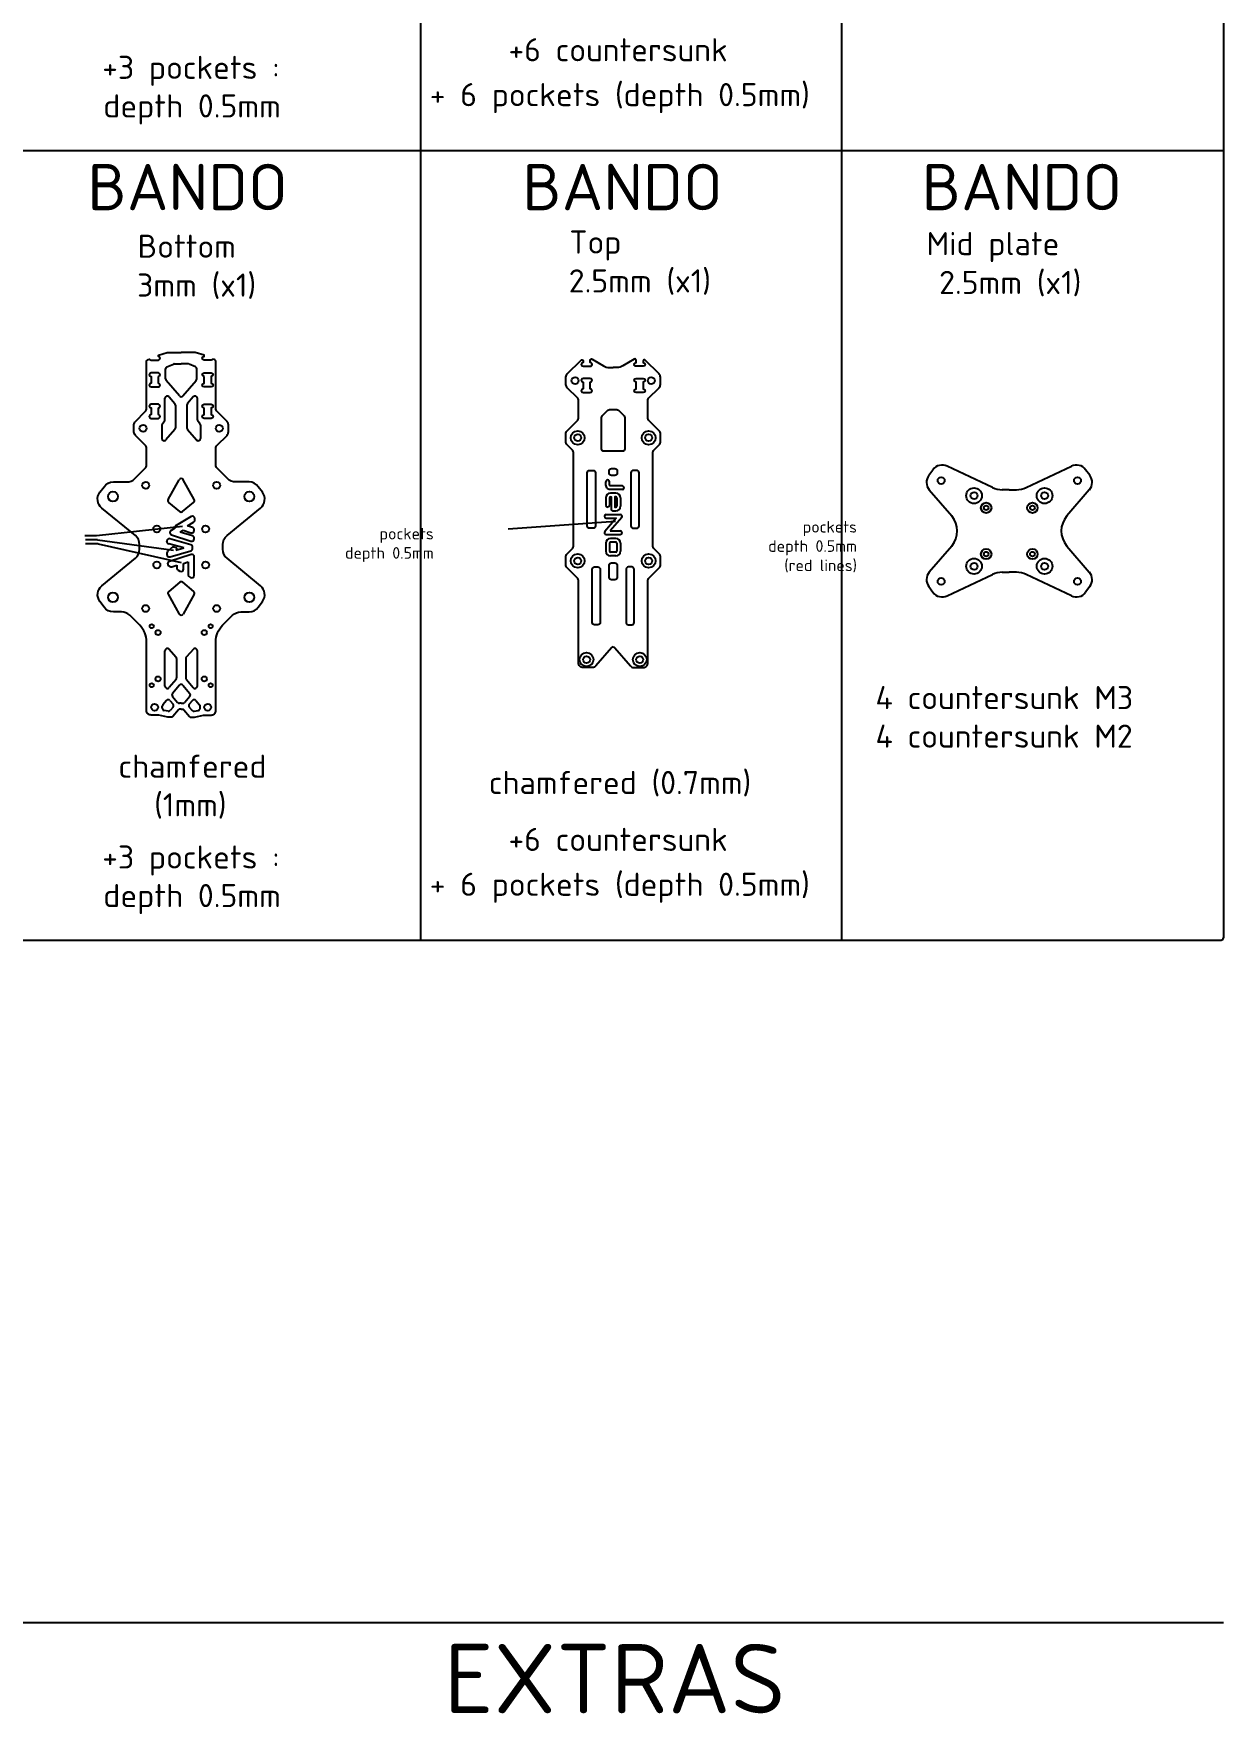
# Model space of a CAD drawing. Header units: millimetres. Extents: x -444 to 1254, y -2418 to 492.
# Drawn here: x 365 to 880, y -1043 to -317 of the extents above; entities that cross this region are included whole.
import ezdxf

# ---------------------------------------------------------------- set-up
doc = ezdxf.new("R2010")
doc.units = ezdxf.units.MM
doc.linetypes.add('JIS_09_08', pattern=[10.75, 8, -0.55, 0.55, -0.55, 0.55, -0.55])
for name, color, linetype in [('Calque1', 150, 'Continuous'), ('Calque1_chamfered', 40, 'Continuous'), ('Calque1_countersunk', 90, 'Continuous'), ('Calque1_pocket', 10, 'Continuous')]:
    doc.layers.add(name, color=color, linetype=linetype)
doc.styles.get("Standard").update_dxf_attribs({"font": 'arial.ttf'})

msp = doc.modelspace()

# ---------------------------------------------------------------- linework, layer by layer
for p, q in [((429.71, -530.15), (392.52, -534.24)), ((392.52, -534.24), (387.43, -534.24)), ((392.95, -535.95), (387.69, -535.95)), ((392.95, -535.95), (425.81, -540.37)), ((393.14, -537.65), (387.69, -537.65)), ((393.14, -537.65), (429.11, -545.67))]:
    msp.add_line(p, q)
at = {"layer": 'Calque1'}
for p, q in [((532.52, 408.43), (532.52, -709.02)), ((714.71, 408.43), (714.71, -709.02)), ((879.83, 408.43), (879.83, -708.02)), ((0, -367.61), (879.83, -367.61)), ((422.33, -466.35), (422.33, -462.06)), ((422.94, -461.14), (425.71, -459.97)), ((426.09, -459.89), (429.09, -459.89)), ((432.08, -459.89), (429.09, -459.89)), ((435.23, -461.14), (432.47, -459.97)), ((435.84, -466.35), (435.84, -462.06)), ((428.33, -473.71), (422.57, -467)), ((429.85, -473.71), (435.6, -467)), ((422.09, -483.99), (422.09, -474.75)), ((423.85, -474.1), (426.35, -477.01)), ((426.59, -477.66), (426.59, -487.61)), ((431.59, -477.66), (431.59, -487.61)), ((434.33, -474.1), (431.83, -477.01)), ((436.09, -483.99), (436.09, -474.75)), ((420.75, -486.28), (420.75, -492.08)), ((420.99, -485.63), (421.85, -484.64)), ((437.18, -485.63), (436.33, -484.64)), ((437.43, -486.28), (437.43, -492.08)), ((426.35, -488.26), (422.51, -492.73)), ((431.83, -488.26), (435.67, -492.73)), ((752.42, -508.04), (754.22, -505.6)), ((779.9, -513.32), (760.39, -504.06)), ((794.58, -513.32), (814.1, -504.06)), ((822.07, -508.04), (820.26, -505.6)), ((423.46, -518.54), (428.21, -509.99)), ((434.72, -518.54), (429.96, -509.99)), ((752.64, -514.27), (762.35, -525.61)), ((787.24, -514.29), (784.19, -514.29)), ((787.24, -514.29), (790.3, -514.29)), ((821.84, -514.27), (812.13, -525.61)), ((428.45, -523.72), (423.69, -519.79)), ((429.72, -523.72), (434.48, -519.79)), ((762.35, -538.62), (752.64, -549.96)), ((812.13, -538.62), (821.84, -549.96)), ((760.39, -560.17), (779.9, -550.91)), ((784.19, -549.94), (787.24, -549.94)), ((790.3, -549.94), (787.24, -549.94)), ((814.1, -560.17), (794.58, -550.91)), ((428.45, -554.31), (423.69, -558.23)), ((429.72, -554.31), (434.48, -558.23)), ((752.42, -556.18), (754.22, -558.62)), ((822.07, -556.18), (820.26, -558.62)), ((423.46, -559.49), (428.21, -568.04)), ((434.72, -559.49), (429.96, -568.04)), ((422.09, -599.19), (422.09, -583.92)), ((423.83, -583.25), (426.83, -586.55)), ((427.09, -587.22), (427.09, -595.67)), ((431.09, -587.22), (431.09, -595.67)), ((434.35, -583.25), (431.35, -586.55)), ((436.09, -599.19), (436.09, -583.92)), ((426.85, -596.32), (423.85, -599.84)), ((428.33, -598.8), (425.33, -602.31)), ((429.85, -598.8), (432.84, -602.31)), ((431.33, -596.32), (434.33, -599.84)), ((420.88, -608.71), (420.88, -607.91)), ((422.7, -605.4), (421.12, -607.26)), ((423.41, -610.07), (421.67, -609.69)), ((424.23, -605.4), (425.59, -607.02)), ((425.59, -608.32), (424.38, -609.74)), ((425.33, -603.61), (427.55, -606.23)), ((429.09, -606.59), (428.31, -606.59)), ((429.09, -606.59), (429.86, -606.59)), ((432.85, -603.61), (430.63, -606.23)), ((433.95, -605.4), (432.58, -607.02)), ((432.58, -608.32), (433.79, -609.74)), ((434.76, -610.07), (436.5, -609.69)), ((435.47, -605.4), (437.06, -607.26)), ((437.29, -608.71), (437.29, -607.91)), ((0, -709.02), (878.83, -709.02)), ((0, -1003.99), (879.83, -1003.99))]:
    msp.add_line(p, q, dxfattribs=at)
for points in [[(429.09, -609.09), (428.68, -609.09, 0.219685), (427.92, -609.44), (425.5, -612.28, -0.219685), (424.73, -612.63), (423.67, -612.63, -0.053022), (423.25, -612.59), (419.37, -611.75, 0.053022), (418.95, -611.71), (416.09, -611.71, -0.414214), (414.09, -609.71), (414.09, -579.95, 0.198912), (411.16, -572.88), (406.84, -568.56, 0.198912), (403.3, -567.1), (399.75, -567.1, -0.237956), (395.73, -565.07), (393.94, -562.64, -0.39909), (394.78, -555.81), (409.26, -543.91, 0.224285), (411.08, -540.04), (411.08, -539.01), (411.08, -537.98, 0.224285), (409.26, -534.12), (394.78, -522.22, -0.39909), (393.94, -515.38), (395.73, -512.96, -0.237956), (399.75, -510.93), (405.52, -510.93, 0.198912), (409.06, -509.47), (413.5, -505.02, 0.198912), (414.09, -503.61), (414.09, -496.42, 0.198912), (413.5, -495), (409.26, -490.77, -0.198912), (408.68, -489.35), (408.68, -487.75), (408.68, -486.14, -0.198912), (409.26, -484.73), (413.5, -480.49, 0.198912), (414.09, -479.08), (414.09, -458.95, -0.322824), (414.77, -458), (415.37, -457.8, 0.284915), (416.09, -458.24), (419.21, -458.24, 1), (419.21, -456.64), (419.21, -456.06), (423.09, -454.96, -0.069107), (423.63, -454.88), (429.09, -454.88)], [(429.09, -609.09), (429.49, -609.09, -0.219685), (430.25, -609.44), (432.68, -612.28, 0.219685), (433.44, -612.63), (434.5, -612.63, 0.053022), (434.92, -612.59), (438.81, -611.75, -0.053022), (439.23, -611.71), (442.09, -611.71, 0.414214), (444.09, -609.71), (444.09, -579.95, -0.198912), (447.02, -572.88), (451.33, -568.56, -0.198912), (454.87, -567.1), (458.42, -567.1, 0.237956), (462.45, -565.07), (464.24, -562.64, 0.39909), (463.39, -555.81), (448.91, -543.91, -0.224285), (447.09, -540.04), (447.09, -539.01), (447.09, -537.98, -0.224285), (448.91, -534.12), (463.39, -522.22, 0.39909), (464.24, -515.38), (462.45, -512.96, 0.237956), (458.42, -510.93), (452.65, -510.93, -0.198912), (449.12, -509.47), (444.67, -505.02, -0.198912), (444.09, -503.61), (444.09, -496.42, -0.198912), (444.67, -495), (448.91, -490.77, 0.198912), (449.5, -489.35), (449.5, -487.75), (449.5, -486.14, 0.198912), (448.91, -484.73), (444.67, -480.49, -0.198912), (444.09, -479.08), (444.09, -458.95, 0.322824), (443.4, -458), (442.8, -457.8, -0.284915), (442.09, -458.24), (438.97, -458.24, -1), (438.97, -456.64), (438.97, -456.06), (435.09, -454.96, 0.069107), (434.54, -454.88), (429.09, -454.88)], [(615.91, -582.23, 0.219685), (615.15, -582.58), (608.47, -590.42, -0.219685), (606.95, -591.12), (602.91, -591.12, -0.414214), (600.91, -589.12), (600.91, -553.83, 0.198912), (600.33, -552.42), (595.98, -548.06, -0.198912), (595.39, -546.65), (595.39, -543.44, -0.198912), (595.98, -542.02), (598.2, -539.8, 0.198912), (598.79, -538.38), (598.79, -498.46, 0.198912), (598.2, -497.05), (595.98, -494.82, -0.198912), (595.39, -493.41), (595.39, -490.2, -0.198912), (595.98, -488.79), (600.33, -484.43, 0.198912), (600.91, -483.02), (600.91, -475.41, 0.198912), (600.62, -474.71), (596.09, -470.18, -0.198912), (595.51, -468.76), (595.51, -467.16), (595.51, -465.55, -0.198912), (596.09, -464.14), (602.03, -458.2, -0.668179), (602.88, -458.55), (602.88, -459.29, 1), (602.88, -460.89), (606.03, -460.89, 1.000028), (606.03, -459.29), (606.03, -458.23, -0.58149), (606.79, -457.8), (611.7, -460.72, 0.134807), (614.25, -461.42), (615.91, -461.42)], [(615.91, -582.23, -0.219685), (616.68, -582.58), (623.36, -590.42, 0.219685), (624.88, -591.12), (628.91, -591.12, 0.414214), (630.91, -589.12), (630.91, -553.83, -0.198912), (631.5, -552.42), (635.85, -548.06, 0.198912), (636.44, -546.65), (636.44, -543.44, 0.198912), (635.85, -542.02), (633.63, -539.8, -0.198912), (633.04, -538.38), (633.04, -498.46, -0.198912), (633.63, -497.05), (635.85, -494.82, 0.198912), (636.44, -493.41), (636.44, -490.2, 0.198912), (635.85, -488.79), (631.5, -484.43, -0.198912), (630.91, -483.02), (630.91, -475.41, -0.198912), (631.21, -474.71), (635.74, -470.18, 0.198912), (636.32, -468.76), (636.32, -467.16), (636.32, -465.55, 0.198912), (635.74, -464.14), (629.8, -458.2, 0.668179), (628.94, -458.55), (628.94, -459.29, -1), (628.94, -460.89), (625.79, -460.89, -1.000028), (625.79, -459.29), (625.79, -458.23, 0.58149), (625.04, -457.8), (620.13, -460.72, -0.134807), (617.58, -461.42), (615.91, -461.42)]]:
    msp.add_lwpolyline(points, format="xyb", dxfattribs=at)
for points in [[(419.21, -465.33, 1), (419.21, -463.73), (416.09, -463.73, 1), (416.09, -465.33), (416.09, -468.23, 1), (416.09, -469.83), (419.21, -469.83, 1), (419.21, -468.23)], [(438.97, -465.33, -1), (438.97, -463.73), (442.09, -463.73, -1), (442.09, -465.33), (442.09, -468.23, -1), (442.09, -469.83), (438.97, -469.83, -1), (438.97, -468.23)], [(606.03, -472.26, 1), (606.03, -470.66), (606.03, -467.76, 1), (606.03, -466.16), (602.91, -466.16, 1), (602.91, -467.76), (602.91, -470.66, 1), (602.91, -472.26)], [(625.79, -472.26, -1), (625.79, -470.66), (625.79, -467.76, -1), (625.79, -466.16), (628.91, -466.16, -1), (628.91, -467.76), (628.91, -470.66, -1), (628.91, -472.26)], [(419.21, -478.91, 1), (419.21, -477.31), (416.09, -477.31, 1), (416.09, -478.91), (416.09, -481.81, 1), (416.09, -483.41), (419.21, -483.41, 1), (419.21, -481.81)], [(438.97, -478.91, -1), (438.97, -477.31), (442.09, -477.31, -1), (442.09, -478.91), (442.09, -481.81, -1), (442.09, -483.41), (438.97, -483.41, -1), (438.97, -481.81)], [(614.38, -479.63), (617.45, -479.63, -0.198912), (618.16, -479.92), (620.62, -482.39, -0.198912), (620.91, -483.1), (620.91, -496.63, -0.414214), (619.91, -497.63), (611.91, -497.63, -0.414214), (610.91, -496.63), (610.91, -483.1, -0.198912), (611.21, -482.39), (613.67, -479.92, -0.198912)], [(605.71, -505.92), (607.21, -505.92, -0.414214), (608.21, -506.92), (608.21, -529.92, -0.414214), (607.21, -530.92), (605.71, -530.92, -0.414214), (604.71, -529.92), (604.71, -506.92, -0.414214)], [(626.12, -505.92), (624.62, -505.92, 0.414214), (623.62, -506.92), (623.62, -529.92, 0.414214), (624.62, -530.92), (626.12, -530.92, 0.414214), (627.12, -529.92), (627.12, -506.92, 0.414214)], [(607.83, -547.68), (609.33, -547.68, -0.414214), (610.33, -548.68), (610.33, -571.68, -0.414214), (609.33, -572.68), (607.83, -572.68, -0.414214), (606.83, -571.68), (606.83, -548.68, -0.414214)], [(624, -547.68), (622.5, -547.68, 0.414214), (621.5, -548.68), (621.5, -571.68, 0.414214), (622.5, -572.68), (624, -572.68, 0.414214), (625, -571.68), (625, -548.68, 0.414214)]]:
    msp.add_lwpolyline(points, format="xyb", close=True, dxfattribs=at)
for centre, radius in [((599.43, -467.16), 1.5), ((632.4, -467.16), 1.5), ((412.6, -487.75), 1.5), ((445.57, -487.75), 1.5), ((600.57, -491.81), 1.5), ((631.26, -491.81), 1.5), ((399.6, -517.23), 2.15), ((413.74, -512.39), 1.5), ((444.43, -512.39), 1.5), ((458.57, -517.23), 2.15), ((757.76, -510.33), 1.5), ((771.99, -516.86), 1.5), ((802.49, -516.86), 1.5), ((816.73, -510.33), 1.5), ((777.24, -522.11), 1), ((797.24, -522.11), 1), ((418.55, -531.23), 1.5), ((439.63, -531.23), 1.5), ((600.57, -545.04), 1.5), ((631.26, -545.04), 1.5), ((777.24, -542.11), 1), ((797.24, -542.11), 1), ((418.55, -546.8), 1.5), ((439.63, -546.8), 1.5), ((771.99, -547.36), 1.5), ((802.49, -547.36), 1.5), ((399.6, -560.8), 2.15), ((458.57, -560.8), 2.15), ((757.76, -553.9), 1.5), ((816.73, -553.9), 1.5), ((413.74, -565.63), 1.5), ((444.43, -565.63), 1.5), ((416.34, -573.31), 0.85), ((441.84, -573.31), 0.85), ((419.09, -576.06), 1.1), ((439.09, -576.06), 1.1), ((604.41, -587.71), 1.5), ((627.41, -587.71), 1.5), ((419.09, -596.06), 1.1), ((439.09, -596.06), 1.1), ((416.34, -598.81), 0.85), ((441.84, -598.81), 0.85), ((417.59, -608.3), 1.5), ((440.59, -608.3), 1.5)]:
    msp.add_circle(centre, radius, dxfattribs=at)
for centre, radius, start, end in [((423.33, -462.06), 1, 112.86101, 180), ((426.09, -460.89), 1, 90, 112.86101), ((432.08, -460.89), 1, 67.13899, 90), ((434.84, -462.06), 1, 0, 67.13899), ((423.33, -466.35), 1, 180, 220.65244), ((434.84, -466.35), 1, 319.34756, 0), ((423.09, -474.75), 1, 40.65244, 180), ((425.59, -477.66), 1, 0, 40.65244), ((429.09, -473.05), 1, 220.65244, 319.34756), ((432.59, -477.66), 1, 139.34756, 180), ((435.09, -474.75), 1, 0, 139.34756), ((421.75, -486.28), 1, 139.34756, 180), ((421.09, -483.99), 1, 319.34756, 0), ((437.09, -483.99), 1, 180, 220.65244), ((436.43, -486.28), 1, 0, 40.65244), ((421.75, -492.08), 1, 180, 319.34756), ((425.59, -487.61), 1, 319.34756, 0), ((432.59, -487.61), 1, 180, 220.65244), ((436.43, -492.08), 1, 220.65244, 0), ((756.44, -511.02), 5, 143.53972, 220.55987), ((758.24, -508.58), 5, 64.6114, 143.53972), ((816.24, -508.58), 5, 36.46028, 115.3886), ((818.05, -511.02), 5, 319.44013, 36.46028), ((429.09, -510.47), 1, 29.09751, 150.90249), ((784.19, -504.29), 10, 244.6114, 270), ((790.3, -504.29), 10, 270, 295.3886), ((424.33, -519.02), 1, 150.90249, 230.45791), ((433.84, -519.02), 1, 309.54209, 29.09751), ((429.09, -522.95), 1, 230.45791, 309.54209), ((754.75, -532.11), 10, 319.44013, 40.55987), ((819.73, -532.11), 10, 139.44013, 220.55987), ((756.44, -553.21), 5, 139.44013, 216.46028), ((784.19, -559.94), 10, 90, 115.3886), ((790.3, -559.94), 10, 64.6114, 90), ((818.05, -553.21), 5, 323.53972, 40.55987), ((424.33, -559.01), 1, 129.54209, 209.09751), ((429.09, -555.08), 1, 50.45791, 129.54209), ((433.84, -559.01), 1, 330.90249, 50.45791), ((758.24, -555.65), 5, 216.46028, 295.3886), ((816.24, -555.65), 5, 244.6114, 323.53972), ((429.09, -567.55), 1, 209.09751, 330.90249), ((423.09, -583.92), 1, 42.27099, 180), ((426.09, -587.22), 1, 360, 42.27099), ((432.09, -587.22), 1, 137.72901, 180), ((435.09, -583.92), 1, 0, 137.72901), ((423.09, -599.19), 1, 180, 319.56075), ((426.09, -602.96), 1, 139.56075, 220.23349), ((426.09, -595.67), 1, 319.56075, 0), ((429.09, -599.45), 1, 90, 139.56075), ((429.09, -599.45), 1, 40.43925, 90), ((432.09, -595.67), 1, 180, 220.43925), ((432.08, -602.96), 1, 319.76651, 40.43925), ((435.09, -599.19), 1, 220.43925, 0), ((421.88, -607.91), 1, 139.56075, 180), ((421.88, -608.71), 1, 180, 257.85953), ((423.46, -606.05), 1, 40.23349, 139.56075), ((423.62, -609.09), 1, 257.85953, 319.56075), ((424.83, -607.67), 1, 319.56075, 40.23349), ((428.31, -605.59), 1, 220.23349, 270), ((429.86, -605.59), 1, 270, 319.76651), ((433.34, -607.67), 1, 139.76651, 220.43925), ((434.55, -609.09), 1, 220.43925, 282.14047), ((434.71, -606.05), 1, 40.43925, 139.76651), ((436.29, -608.71), 1, 282.14047, 360), ((436.29, -607.91), 1, 360, 40.43925), ((878.83, -708.02), 1, 270, 0)]:
    msp.add_arc(centre, radius, start, end, dxfattribs=at)
at = {"layer": 'Calque1_countersunk'}
for centre, radius in [((600.57, -491.81), 3), ((631.26, -491.81), 3), ((771.99, -516.86), 3.4), ((802.49, -516.86), 3.4), ((777.24, -522.11), 2.25), ((797.24, -522.11), 2.25), ((600.57, -545.04), 3), ((631.26, -545.04), 3), ((771.99, -547.36), 3.4), ((777.24, -542.11), 2.25), ((797.24, -542.11), 2.25), ((802.49, -547.36), 3.4), ((604.41, -587.71), 3), ((627.41, -587.71), 3)]:
    msp.add_circle(centre, radius, dxfattribs=at)
at = {"layer": 'Calque1_pocket'}
for p, q in [((612.73, -517.81), (612.73, -521.04)), ((612.75, -521.04), (612.73, -521.04)), ((614.33, -517.81), (614.33, -521.04)), ((617.13, -515.81), (614.73, -515.81)), ((617.53, -517.81), (617.53, -521.41)), ((619.13, -517.81), (619.13, -521.41)), ((433.39, -525.91), (426.89, -529.72)), ((431.83, -529.88), (434.48, -528.34)), ((433.98, -530.6), (431.83, -529.88)), ((435.01, -527.41), (435.01, -526.84)), ((616.95, -528.05), (570.44, -531.28)), ((612.93, -524.97), (619, -524.97)), ((619.61, -526.29), (614.67, -532.04)), ((422.88, -536.62), (422.88, -536.47)), ((433.24, -538.04), (424.25, -535.44)), ((426.39, -530.93), (424.74, -531.88)), ((424.95, -533.84), (433.32, -536.52)), ((428.68, -532.55), (429.93, -531.76)), ((433.97, -534.2), (428.68, -532.55)), ((429.93, -531.76), (433.29, -532.93)), ((434.72, -531.91), (434.72, -531.62)), ((434.72, -535.5), (434.72, -535.22)), ((612.7, -537.37), (612.7, -540.86)), ((614.3, -537.37), (614.3, -540.86)), ((614.67, -532.04), (619, -532.04)), ((617.13, -535.37), (614.7, -535.37)), ((617.13, -536.97), (614.7, -536.97)), ((617.53, -537.37), (617.53, -540.86)), ((619.13, -537.37), (619.13, -540.86)), ((422.9, -541.71), (422.9, -542.26)), ((424.87, -539.34), (423.22, -540.94)), ((430.23, -539.35), (423.68, -537.66)), ((433.34, -542.33), (423.99, -545.27)), ((424.27, -543.3), (433.24, -540.71)), ((426.95, -539.34), (425.89, -539.07)), ((426.76, -540.4), (430.23, -539.35)), ((427.14, -540.01), (426.76, -540.4)), ((434.02, -539.68), (434.02, -539.08)), ((434.74, -551.27), (434.74, -543.36)), ((617.13, -541.26), (614.7, -541.26)), ((617.13, -542.86), (614.7, -542.86)), ((423.78, -547.24), (424.19, -547.47)), ((425.02, -547.57), (427.19, -546.92)), ((427.19, -546.92), (427.19, -548.15)), ((427.76, -549.1), (428.56, -549.52)), ((430.14, -546.1), (432.17, -545.5)), ((430.14, -548.57), (430.14, -546.1)), ((432.17, -545.5), (432.17, -551.04)), ((432.74, -551.99), (433.15, -552.21))]:
    msp.add_line(p, q, dxfattribs=at)
for points in [[(615.16, -505.1), (616.66, -505.1, -0.414214), (617.66, -506.1), (617.66, -507.1, -0.414214), (616.66, -508.1), (615.16, -508.1, -0.414214), (614.16, -507.1), (614.16, -506.1, -0.414214)], [(615.16, -545.92), (616.66, -545.92, -0.414214), (617.66, -546.92), (617.66, -552.18, -0.414214), (616.66, -553.18), (615.16, -553.18, -0.414214), (614.16, -552.18), (614.16, -546.92, -0.414214)]]:
    msp.add_lwpolyline(points, format="xyb", close=True, dxfattribs=at)
for points in [[(619.88, -514.23), (614.67, -514.23, -0.245066), (613.23, -513.48, -0.113399), (612.87, -512.6, -0.037158), (612.72, -510.81, -0.049183)], [(619.88, -512.63), (614.67, -512.63, -0.245066), (614.54, -512.56, -0.113399), (614.45, -512.35, -0.037158), (614.32, -510.8)], [(614.73, -517.41), (615.06, -517.41), (615.06, -522.61, 0.414214), (615.86, -523.41), (617.13, -523.41)], [(612.93, -526.57), (617.26, -526.57), (612.32, -532.32, 0.640968), (612.93, -533.64), (619, -533.64)]]:
    msp.add_lwpolyline(points, format="xyb", dxfattribs=at)
msp.add_lwpolyline([(617.13, -517.41), (616.66, -517.41), (616.66, -521.81), (617.13, -521.81)], dxfattribs=at)
for centre, radius, start, end in [((613.52, -510.81), 0.8, 0.52993, 180.52993), ((619.88, -513.43), 0.8, 270, 90), ((614.73, -517.81), 2, 90, 180), ((613.54, -521.04), 0.787, 180, 0), ((614.73, -517.81), 0.4, 90, 180), ((617.13, -517.81), 2, 0, 90), ((617.13, -517.81), 0.4, 0, 90), ((617.13, -521.41), 2, 270, 0), ((617.13, -521.41), 0.4, 270, 0), ((427.43, -530.65), 1.08, 119.95077, 195.08263), ((433.94, -526.84), 1.08, 0, 120.35988), ((433.94, -527.41), 1.08, 300.21644, 0), ((612.93, -525.77), 0.8, 90, 270), ((619, -525.77), 0.8, 319.36567, 90), ((423.95, -536.47), 1.08, 73.85254, 180), ((423.95, -536.62), 1.08, 180, 255.51029), ((425.28, -532.81), 1.08, 119.95077, 252.23175), ((433.65, -531.91), 1.08, 250.92129, 0), ((433.65, -535.5), 1.08, 252.23175, 0), ((433.65, -535.22), 1.08, 0, 72.7309), ((433.65, -531.62), 1.08, 0, 71.67109), ((614.7, -537.37), 2, 90, 180), ((614.7, -537.37), 0.4, 90, 180), ((617.13, -537.37), 2, 0, 90), ((617.13, -537.37), 0.4, 0, 90), ((619, -532.84), 0.8, 270, 90), ((423.97, -541.71), 1.08, 134.28062, 180), ((423.97, -542.26), 1.08, 180, 286.07123), ((425.62, -540.11), 1.08, 75.51029, 134.28062), ((426.85, -539.73), 0.404, 315.84344, 75.51029), ((432.95, -539.08), 1.08, 0, 73.85254), ((432.95, -539.68), 1.08, 286.07123, 0), ((433.67, -543.36), 1.08, 0, 107.46501), ((614.7, -540.86), 2, 180, 270), ((614.7, -540.86), 0.4, 180, 270), ((617.13, -540.86), 2, 270, 0), ((617.13, -540.86), 0.4, 270, 0), ((424.31, -546.3), 1.08, 107.46501, 240.18585), ((424.72, -546.54), 1.08, 240.18585, 285.87422), ((428.26, -548.15), 1.08, 180, 242.23668), ((429.06, -548.57), 1.08, 242.23668, 0), ((433.25, -551.04), 1.08, 180, 241.55224), ((433.67, -551.27), 1.08, 241.55224, 0)]:
    msp.add_arc(centre, radius, start, end, dxfattribs=at)

# ---------------------------------------------------------------- texts
at = {"linetype": 'JIS_09_08'}
for s, insert, char_height, attachment_point in [('{\\fISOCPEUR|b0|i0|c0|p34;BANDO}', (388.55, -373.41), 20, 1), ('{\\fISOCPEUR|b0|i0|c0|p34;BANDO}', (576.62, -373.41), 20, 1), ('{\\fISOCPEUR|b0|i0|c0|p34;BANDO}', (749.36, -373.41), 20, 1), ('{\\fISOCPEUR|b0|i0|c0|p34;Bottom}', (410.2, -403.99), 10, 1), ('{\\fISOCPEUR|b0|i0|c0|p34;Top }', (596.95, -402.19), 10, 1), ('{\\fISOCPEUR|b0|i0|c0|p34;Mid plate}', (751.45, -402.86), 10, 1), ('{\\fISOCPEUR|b0|i0|c0|p34;3mm (x1)}', (410.01, -420.79), 10, 1), ('{\\fISOCPEUR|b0|i0|c0|p34;2.5mm (x1)}', (596.7, -418.99), 10, 1), ('{\\fISOCPEUR|b0|i0|c0|p34;2.5mm (x1)}', (756.88, -419.66), 10, 1), ('{\\fISOCPEUR|b0|i0|c0|p34;pockets \\Pdepth 0.5mm }', (538.33, -530.75), 5, 3), ('{\\fISOCPEUR|b0|i0|c0|p34;EXTRAS}', (542.67, -1013.28), 30, 1)]:
    msp.add_mtext_dynamic_manual_height_columns(s, width=327.7561, gutter_width=12.5, heights=[0], dxfattribs=dict(at, insert=insert, char_height=char_height, attachment_point=attachment_point))
at = {"layer": 'Calque1_chamfered', "char_height": 10, "attachment_point": 1}
for s, insert in [('\\pi133.87807;{\\fISOCPEUR|b0|i0|c0|p34;chamfered \\P\\pi149.37807;(1mm)}', (268.03, -628.83)), ('\\pi109.37807;{\\fISOCPEUR|b0|i0|c0|p34;chamfered (0.7mm)}', (452.72, -635.87))]:
    msp.add_mtext_dynamic_manual_height_columns(s, width=327.7561, gutter_width=12.5, heights=[0], dxfattribs=dict(at, insert=insert))
at = {"layer": 'Calque1_countersunk', "char_height": 10, "attachment_point": 1}
for s, insert in [('\\pi117.87807;{\\fISOCPEUR|b0|i0|c0|p34;+6 countersunk}', (452.72, -319.05)), ('\\pi109.87807;{\\fISOCPEUR|b0|i0|c0|p34;4 countersunk M3\\P4 countersunk M2}', (619.47, -599.14)), ('\\pi117.87807;{\\fISOCPEUR|b0|i0|c0|p34;+6 countersunk}', (452.72, -660.46))]:
    msp.add_mtext_dynamic_manual_height_columns(s, width=327.7561, gutter_width=12.5, heights=[0], dxfattribs=dict(at, insert=insert))
at = {"layer": 'Calque1_pocket'}
for s, insert, char_height, attachment_point in [('\\pi163.87807;{\\fISOCPEUR|b0|i0|c0|p34;\\P\\pi126.87807;+3 pockets :\\P\\pi127.37807;depth 0.5mm }', (268.03, -309.99), 10, 1), ('\\pi83.87807;{\\fISOCPEUR|b0|i0|c0|p34;+ 6 pockets (depth 0.5mm)}', (452.72, -338.45), 10, 1), ('{\\fISOCPEUR|b0|i0|c0|p34;pockets \\Pdepth 0.5mm\\P(red lines) }', (721.35, -527.8), 5, 3), ('\\pi163.87807;{\\fISOCPEUR|b0|i0|c0|p34;\\P\\pi126.87807;+3 pockets :\\P\\pi127.37807;depth 0.5mm }', (268.03, -651.4), 10, 1), ('\\pi83.87807;{\\fISOCPEUR|b0|i0|c0|p34;+ 6 pockets (depth 0.5mm)}', (452.72, -679.86), 10, 1)]:
    msp.add_mtext_dynamic_manual_height_columns(s, width=327.7561, gutter_width=12.5, heights=[0], dxfattribs=dict(at, insert=insert, char_height=char_height, attachment_point=attachment_point))

doc.saveas('drawing.dxf')
